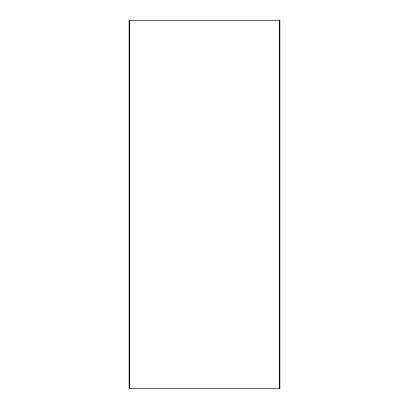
<?xml version="1.0" encoding="UTF-8"?>
<svg xmlns="http://www.w3.org/2000/svg" width="409" height="409" viewBox="0 0 409 409"><rect width="100%" height="100%" fill="white"/><g stroke="black" fill="none" stroke-linecap="round" stroke-linejoin="round"><path stroke-width="0.61" d="M279.761 20.45L279.761 388.55M129.239 20.45L129.239 388.55M279.828 20.45L129.172 20.45L129.172 388.55L279.828 388.55L279.828 20.45"/></g></svg>
